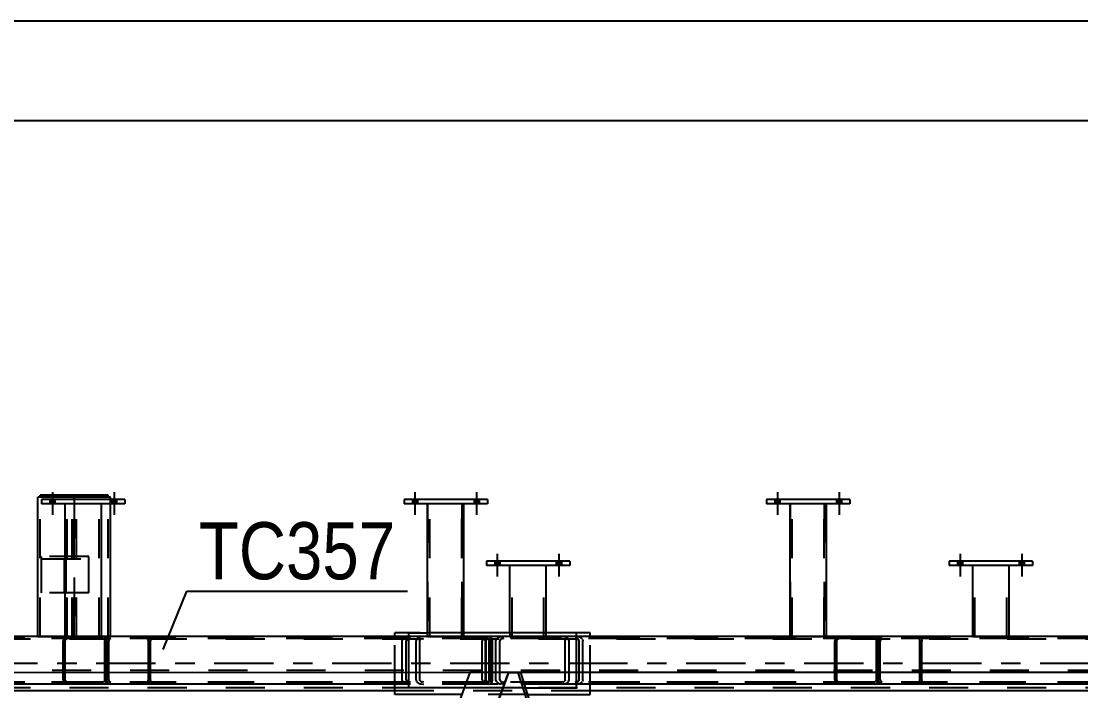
# Model space of a CAD drawing. Header units: millimetres. Extents: x -853 to 336, y -866 to -25.
# Drawn here: x 54.5 to 107.6, y -58.6 to -25.1 of the extents above; entities that cross this region are included whole.
import ezdxf

# ---------------------------------------------------------------- set-up
doc = ezdxf.new("R2010")
doc.units = ezdxf.units.MM
doc.linetypes.add('DXK_LINE_DOT2', pattern=[3.9198, 1.9599, -1.9599])
doc.linetypes.add('DXK_LINE_DOT3', pattern=[5.9187, 2.979, -0.9799, 0.9799, -0.9799])
doc.styles.add('Arial Narrow', font='ARIALN.TTF', dxfattribs={"height": 0.2})

# ---------------------------------------------------------------- blocks, each defined once
blk = doc.blocks.new('Unknown-570393679-1134')
at = {"color": 5, "linetype": 'Continuous'}
for p, q in [((336.325, -25.051), (-852.675, -25.051)), ((331.325, -30.051), (-847.675, -30.051))]:
    blk.add_line(p, q, dxfattribs=at)
blk = doc.blocks.new('Part-570393679-5298 - 4720')
at = {"color": 2, "linetype": 'Continuous'}
for p, q in [((102.23, -55.909), (102.23, -52.345)), ((104.048, -55.909), (104.048, -52.345))]:
    blk.add_line(p, q, dxfattribs=at)
at = {"color": 7, "linetype": 'DXK_LINE_DOT2'}
for p, q in [((104.048, -52.345), (102.23, -52.345)), ((102.339, -55.911), (102.339, -52.345)), ((103.939, -55.911), (103.939, -52.345)), ((102.23, -55.909), (102.23, -55.911)), ((102.23, -55.911), (104.048, -55.911)), ((104.048, -55.911), (104.048, -55.909)), ((104.048, -55.909), (104.048, -55.911))]:
    blk.add_line(p, q, dxfattribs=at)
blk = doc.blocks.new('Part-570393679-4881 - 4720')
at = {"color": 7, "linetype": 'DXK_LINE_DOT2'}
for p, q in [((57.072, -112.828), (77.127, -57.727)), ((58.775, -112.828), (78.829, -57.727)), ((78.242, -59.66), (78.946, -57.727))]:
    blk.add_line(p, q, dxfattribs=at)
at = {"color": 2, "linetype": 'Continuous'}
for p in [(57.53, -111.25), (78.946, -57.727)]:
    blk.add_line(p, (77.011, -57.727), dxfattribs=at)
blk = doc.blocks.new('Part-570393679-5441 - 4720')
at = {"color": 2, "linetype": 'Continuous'}
for p, q in [((82.012, -52.127), (77.83, -52.127)), ((77.83, -52.127), (77.83, -52.345)), ((82.012, -52.345), (77.83, -52.345)), ((82.012, -52.127), (82.012, -52.345))]:
    blk.add_line(p, q, dxfattribs=at)
blk = doc.blocks.new('Part-570393679-4812 - 4720')
at = {"color": 7, "linetype": 'DXK_LINE_DOT2'}
for p, q in [((301.035, -56.018), (-15.363, -56.019)), ((301.035, -55.909), (2.155, -55.909)), ((58.519, -55.909), (56.701, -55.909)), ((76.701, -55.909), (74.883, -55.909)), ((94.883, -55.909), (93.065, -55.909)), ((301.035, -57.618), (-15.363, -57.619)), ((79.545, -57.727), (77.011, -57.727))]:
    blk.add_line(p, q, dxfattribs=at)
at = {"color": 2, "linetype": 'Continuous'}
for p, q in [((56.701, -55.909), (40.337, -55.909)), ((74.883, -55.909), (58.519, -55.909)), ((93.065, -55.909), (76.701, -55.909)), ((111.246, -55.909), (94.883, -55.909)), ((77.011, -57.727), (40.847, -57.728)), ((115.708, -57.727), (79.545, -57.727))]:
    blk.add_line(p, q, dxfattribs=at)
blk = doc.blocks.new('Bolt-570393679-4842 - 4720')
at = {"linetype": 'Continuous'}
for points in [[(101.721, -52.127), (101.466, -52.127), (101.466, -52.345), (101.721, -52.345)], [(101.721, -52.127), (101.466, -52.127), (101.466, -52.345), (101.721, -52.345)], [(104.812, -52.127), (104.557, -52.127), (104.557, -52.345), (104.812, -52.345)], [(104.812, -52.127), (104.557, -52.127), (104.557, -52.345), (104.812, -52.345)]]:
    blk.add_hatch(color=1, dxfattribs=at).paths.add_polyline_path(points)
at = {"color": 1, "linetype": 'Continuous'}
for p, q in [((101.594, -51.763), (101.594, -52.908)), ((101.594, -51.763), (101.594, -52.908)), ((104.685, -51.763), (104.685, -52.908)), ((104.685, -51.763), (104.685, -52.908)), ((101.466, -52.127), (101.466, -52.345)), ((101.466, -52.127), (101.466, -52.345)), ((101.721, -52.127), (101.721, -52.345)), ((101.721, -52.127), (101.721, -52.345)), ((104.557, -52.127), (104.557, -52.345)), ((104.557, -52.127), (104.557, -52.345)), ((104.812, -52.127), (104.812, -52.345)), ((104.812, -52.127), (104.812, -52.345))]:
    blk.add_line(p, q, dxfattribs=at)
blk = doc.blocks.new('Part-570393679-5407 - 4720')
at = {"color": 7, "linetype": 'DXK_LINE_DOT2'}
for p, q in [((39.612, -56.128), (39.642, -56.044)), ((39.612, -58.092), (39.612, -56.128)), ((39.825, -56.086), (39.81, -56.128)), ((39.81, -58.092), (39.81, -56.128)), ((39.857, -55.926), (40.009, -55.91)), ((40.009, -56.019), (39.933, -56.027)), ((58.596, -55.91), (40.009, -55.91)), ((58.596, -56.019), (40.009, -56.019)), ((43.582, -55.91), (43.734, -55.926)), ((43.658, -56.027), (43.582, -56.019)), ((43.78, -56.128), (43.765, -56.086)), ((43.78, -58.092), (43.78, -56.128)), ((43.949, -56.044), (43.979, -56.128)), ((43.979, -58.092), (43.979, -56.128)), ((56.626, -56.044), (56.611, -56.128)), ((56.611, -58.092), (56.611, -56.128)), ((56.669, -55.974), (56.626, -56.044)), ((56.733, -55.926), (56.669, -55.974)), ((56.71, -56.128), (56.718, -56.086)), ((56.71, -58.092), (56.71, -56.128)), ((56.718, -56.086), (56.739, -56.051)), ((56.809, -55.91), (56.733, -55.926)), ((56.739, -56.051), (56.771, -56.027)), ((56.771, -56.027), (56.809, -56.019)), ((58.672, -55.926), (58.596, -55.91)), ((58.596, -56.019), (58.634, -56.027)), ((58.634, -56.027), (58.666, -56.051)), ((58.666, -56.051), (58.688, -56.086)), ((58.736, -55.974), (58.672, -55.926)), ((58.688, -56.086), (58.695, -56.128)), ((58.695, -58.092), (58.695, -56.128)), ((58.779, -56.044), (58.736, -55.974)), ((58.794, -56.128), (58.779, -56.044)), ((58.794, -58.092), (58.794, -56.128)), ((39.642, -58.175), (39.612, -58.092)), ((39.81, -58.092), (39.825, -58.133)), ((39.915, -58.299), (39.857, -58.293)), ((40.009, -58.31), (39.915, -58.299)), ((39.933, -58.192), (40.009, -58.201)), ((58.596, -58.201), (40.009, -58.201)), ((58.596, -58.31), (40.009, -58.31)), ((43.582, -58.201), (43.658, -58.192)), ((43.734, -58.293), (43.582, -58.31)), ((43.765, -58.133), (43.78, -58.092)), ((43.979, -58.092), (43.949, -58.175)), ((56.611, -58.092), (56.626, -58.175)), ((56.626, -58.175), (56.669, -58.246)), ((56.669, -58.246), (56.733, -58.293)), ((56.718, -58.133), (56.71, -58.092)), ((56.739, -58.169), (56.718, -58.133)), ((56.733, -58.293), (56.809, -58.31)), ((56.771, -58.192), (56.739, -58.169)), ((56.809, -58.201), (56.771, -58.192)), ((58.634, -58.192), (58.596, -58.201)), ((58.596, -58.31), (58.672, -58.293)), ((58.666, -58.169), (58.634, -58.192)), ((58.688, -58.133), (58.666, -58.169)), ((58.672, -58.293), (58.736, -58.246)), ((58.695, -58.092), (58.688, -58.133)), ((58.736, -58.246), (58.779, -58.175)), ((58.779, -58.175), (58.794, -58.092))]:
    blk.add_line(p, q, dxfattribs=at)
for centre, radius, start, end in [((39.918, -56.293), 0.371, 99.5182, 138.0638), ((39.963, -56.21), 0.186, 99.5182, 138.0638), ((43.627, -56.21), 0.186, 41.9362, 80.4819), ((43.672, -56.293), 0.371, 41.9362, 80.4819), ((39.918, -57.927), 0.371, 221.9362, 260.4819), ((39.963, -58.009), 0.186, 221.9362, 260.4819), ((43.627, -58.009), 0.186, 279.5182, 318.0638), ((43.672, -57.927), 0.371, 279.5182, 318.0638)]:
    blk.add_arc(centre, radius, start, end, dxfattribs=at)
blk = doc.blocks.new('Part-570393679-5591 - 4720')
at = {"color": 7, "linetype": 'DXK_LINE_DOT2'}
for p, q in [((78.309, -56.128), (78.339, -56.044)), ((78.309, -58.091), (78.309, -56.128)), ((78.523, -56.086), (78.508, -56.128)), ((78.508, -58.091), (78.508, -56.128)), ((78.554, -55.926), (78.706, -55.91)), ((78.706, -56.019), (78.63, -56.027)), ((97.293, -55.91), (78.706, -55.91)), ((97.293, -56.019), (78.706, -56.019)), ((82.279, -55.91), (82.431, -55.926)), ((82.355, -56.027), (82.279, -56.019)), ((82.478, -56.128), (82.463, -56.086)), ((82.478, -58.091), (82.478, -56.128)), ((82.646, -56.044), (82.676, -56.128)), ((82.676, -58.091), (82.676, -56.128)), ((95.323, -56.044), (95.308, -56.128)), ((95.308, -58.091), (95.308, -56.128)), ((95.366, -55.974), (95.323, -56.044)), ((95.431, -55.926), (95.366, -55.974)), ((95.407, -56.128), (95.415, -56.086)), ((95.407, -58.091), (95.407, -56.128)), ((95.415, -56.086), (95.437, -56.051)), ((95.507, -55.91), (95.431, -55.926)), ((95.437, -56.051), (95.469, -56.027)), ((95.469, -56.027), (95.507, -56.019)), ((97.369, -55.926), (97.293, -55.91)), ((97.293, -56.019), (97.331, -56.027)), ((97.331, -56.027), (97.364, -56.051)), ((97.364, -56.051), (97.385, -56.086)), ((97.434, -55.974), (97.369, -55.926)), ((97.385, -56.086), (97.393, -56.128)), ((97.393, -58.091), (97.393, -56.128)), ((97.477, -56.044), (97.434, -55.974)), ((97.492, -56.128), (97.477, -56.044)), ((97.492, -58.091), (97.492, -56.128)), ((78.339, -58.175), (78.309, -58.091)), ((78.508, -58.091), (78.523, -58.133)), ((78.706, -58.31), (78.554, -58.293)), ((78.63, -58.192), (78.706, -58.201)), ((97.293, -58.201), (78.706, -58.201)), ((97.293, -58.31), (78.706, -58.31)), ((82.279, -58.201), (82.355, -58.192)), ((82.431, -58.293), (82.279, -58.31)), ((82.463, -58.133), (82.478, -58.091)), ((82.676, -58.091), (82.646, -58.175)), ((95.308, -58.091), (95.323, -58.175)), ((95.323, -58.175), (95.366, -58.246)), ((95.366, -58.246), (95.431, -58.293)), ((95.415, -58.133), (95.407, -58.091)), ((95.437, -58.169), (95.415, -58.133)), ((95.431, -58.293), (95.507, -58.31)), ((95.469, -58.192), (95.437, -58.169)), ((95.507, -58.201), (95.469, -58.192)), ((97.331, -58.192), (97.293, -58.201)), ((97.293, -58.31), (97.369, -58.293)), ((97.364, -58.169), (97.331, -58.192)), ((97.385, -58.133), (97.364, -58.169)), ((97.369, -58.293), (97.434, -58.246)), ((97.393, -58.091), (97.385, -58.133)), ((97.434, -58.246), (97.477, -58.175)), ((97.477, -58.175), (97.492, -58.091))]:
    blk.add_line(p, q, dxfattribs=at)
for centre, radius, start, end in [((78.616, -56.293), 0.371, 99.5182, 138.0638), ((78.661, -56.21), 0.186, 99.5182, 138.0638), ((82.325, -56.21), 0.186, 41.9362, 80.4819), ((82.37, -56.293), 0.371, 41.9362, 80.4819), ((78.616, -57.927), 0.371, 221.9362, 260.4819), ((78.661, -58.009), 0.186, 221.9362, 260.4819), ((82.325, -58.009), 0.186, 279.5182, 318.0638), ((82.37, -57.927), 0.371, 279.5182, 318.0638)]:
    blk.add_arc(centre, radius, start, end, dxfattribs=at)
blk = doc.blocks.new('Part-570393679-5670 - 4720')
at = {"color": 7, "linetype": 'DXK_LINE_DOT2'}
for p, q in [((77.649, -56.044), (77.618, -56.128)), ((77.618, -58.091), (77.618, -56.128)), ((77.817, -56.128), (77.832, -56.086)), ((77.817, -58.091), (77.817, -56.128)), ((78.015, -55.91), (77.864, -55.926)), ((77.94, -56.027), (78.015, -56.019)), ((116.278, -55.91), (78.015, -55.91)), ((116.278, -56.019), (78.015, -56.019)), ((81.741, -55.926), (81.589, -55.91)), ((81.589, -56.019), (81.665, -56.027)), ((81.772, -56.086), (81.787, -56.128)), ((81.787, -58.091), (81.787, -56.128)), ((81.986, -56.128), (81.955, -56.044)), ((81.986, -58.091), (81.986, -56.128)), ((112.307, -56.128), (112.338, -56.044)), ((112.307, -58.091), (112.307, -56.128)), ((112.521, -56.086), (112.506, -56.128)), ((112.506, -58.091), (112.506, -56.128)), ((112.553, -55.926), (112.704, -55.91)), ((112.704, -56.019), (112.628, -56.027)), ((116.278, -55.91), (116.43, -55.926)), ((116.354, -56.027), (116.278, -56.019)), ((116.476, -56.128), (116.461, -56.086)), ((116.476, -58.091), (116.476, -56.128)), ((116.644, -56.044), (116.675, -56.128)), ((116.675, -58.091), (116.675, -56.128)), ((77.618, -58.091), (77.649, -58.175)), ((77.832, -58.133), (77.817, -58.091)), ((77.864, -58.293), (78.015, -58.31)), ((78.015, -58.201), (77.94, -58.192)), ((116.278, -58.201), (78.015, -58.201)), ((82.349, -58.31), (78.015, -58.31)), ((81.665, -58.192), (81.589, -58.201)), ((81.589, -58.31), (81.741, -58.293)), ((81.787, -58.091), (81.772, -58.133)), ((81.955, -58.175), (81.986, -58.091)), ((116.278, -58.31), (97.69, -58.31)), ((112.338, -58.175), (112.307, -58.091)), ((112.506, -58.091), (112.521, -58.133)), ((112.704, -58.31), (112.553, -58.293)), ((112.628, -58.192), (112.704, -58.201)), ((116.278, -58.201), (116.354, -58.192)), ((116.43, -58.293), (116.278, -58.31)), ((116.461, -58.133), (116.476, -58.091)), ((116.675, -58.091), (116.644, -58.175))]:
    blk.add_line(p, q, dxfattribs=at)
at = {"color": 2, "linetype": 'Continuous'}
blk.add_line((97.69, -58.31), (82.349, -58.31), dxfattribs=at)
at = {"color": 7, "linetype": 'DXK_LINE_DOT2'}
for centre, radius, start, end in [((77.925, -56.293), 0.371, 99.5182, 138.0638), ((77.97, -56.21), 0.186, 99.5182, 138.0638), ((81.634, -56.21), 0.186, 41.9362, 80.4819), ((81.679, -56.293), 0.371, 41.9362, 80.4819), ((112.614, -56.293), 0.371, 99.5182, 138.0638), ((112.659, -56.21), 0.186, 99.5182, 138.0638), ((116.323, -56.21), 0.186, 41.9362, 80.4819), ((116.368, -56.293), 0.371, 41.9362, 80.4819), ((77.925, -57.927), 0.371, 221.9362, 260.4819), ((77.97, -58.009), 0.186, 221.9362, 260.4819), ((81.634, -58.009), 0.186, 279.5182, 318.0638), ((81.679, -57.927), 0.371, 279.5182, 318.0638), ((112.614, -57.927), 0.371, 221.9362, 260.4819), ((112.659, -58.009), 0.186, 221.9362, 260.4819), ((116.323, -58.009), 0.186, 279.5182, 318.0638), ((116.368, -57.927), 0.371, 279.5182, 318.0638)]:
    blk.add_arc(centre, radius, start, end, dxfattribs=at)
blk = doc.blocks.new('Part-570393679-4979 - 4720')
at = {"color": 2, "linetype": 'Continuous'}
for p, q in [((93.065, -55.909), (93.065, -49.255)), ((94.883, -55.909), (94.883, -49.255)), ((94.881, -55.911), (93.066, -55.911))]:
    blk.add_line(p, q, dxfattribs=at)
at = {"color": 7, "linetype": 'DXK_LINE_DOT2'}
for p, q in [((94.883, -49.255), (93.065, -49.255)), ((93.174, -55.911), (93.174, -49.255)), ((94.774, -55.911), (94.774, -49.255)), ((93.065, -55.911), (93.065, -55.909)), ((93.066, -55.911), (93.065, -55.911)), ((93.065, -55.911), (93.066, -55.911)), ((94.765, -55.911), (94.748, -55.911)), ((94.748, -55.911), (94.765, -55.911)), ((94.765, -55.911), (94.774, -55.911)), ((94.774, -55.911), (94.765, -55.911)), ((94.883, -55.911), (94.866, -55.911)), ((94.881, -55.911), (94.883, -55.911)), ((94.883, -55.909), (94.883, -55.911)), ((94.883, -55.911), (94.883, -55.909))]:
    blk.add_line(p, q, dxfattribs=at)
blk = doc.blocks.new('Part-570393679-4982 - 4720')
at = {"color": 2, "linetype": 'Continuous'}
for p, q in [((96.065, -49.037), (91.883, -49.037)), ((91.883, -49.037), (91.883, -49.255)), ((96.065, -49.255), (91.883, -49.255)), ((96.065, -49.037), (96.065, -49.255))]:
    blk.add_line(p, q, dxfattribs=at)
blk = doc.blocks.new('Part-570393679-4985 - 4720')
at = {"color": 7, "linetype": 'DXK_LINE_DOT2'}
for p, q in [((94.883, -49.255), (93.065, -49.255)), ((93.065, -49.255), (93.065, -55.911)), ((93.174, -55.911), (93.174, -49.255)), ((94.774, -49.255), (94.774, -55.911)), ((94.883, -55.911), (94.883, -49.255)), ((93.065, -55.911), (94.883, -55.911))]:
    blk.add_line(p, q, dxfattribs=at)
blk = doc.blocks.new('Part-570393679-5004 - 4720')
at = {"color": 2, "linetype": 'Continuous'}
for p, q in [((78.946, -57.727), (78.278, -59.561)), ((78.946, -57.727), (79.545, -57.727)), ((79.545, -57.727), (96.228, -111.25))]:
    blk.add_line(p, q, dxfattribs=at)
at = {"color": 7, "linetype": 'DXK_LINE_DOT2'}
blk.add_line((96.166, -111.419), (79.43, -57.727), dxfattribs=at)
blk = doc.blocks.new('Part-570393679-5141 - 4720')
at = {"color": 2, "linetype": 'Continuous'}
for p, q in [((77.883, -49.037), (73.701, -49.037)), ((73.701, -49.037), (73.701, -49.255)), ((77.883, -49.255), (73.701, -49.255)), ((77.883, -49.037), (77.883, -49.255))]:
    blk.add_line(p, q, dxfattribs=at)
blk = doc.blocks.new('Part-570393679-5111 - 4720')
at = {"color": 2, "linetype": 'Continuous'}
for p, q in [((59.701, -49.037), (55.519, -49.037)), ((55.519, -49.037), (55.519, -49.255)), ((59.701, -49.255), (55.519, -49.255)), ((59.701, -49.037), (59.701, -49.255))]:
    blk.add_line(p, q, dxfattribs=at)
blk = doc.blocks.new('Part-570393679-5114 - 4720')
at = {"color": 2, "linetype": 'Continuous'}
for p, q in [((57.157, -49.037), (57.157, -48.928)), ((58.975, -48.928), (57.191, -48.928)), ((58.975, -49.037), (58.975, -48.928)), ((58.975, -55.909), (58.975, -49.255))]:
    blk.add_line(p, q, dxfattribs=at)
at = {"color": 7, "linetype": 'DXK_LINE_DOT2'}
for p, q in [((57.174, -48.928), (57.157, -48.928)), ((57.157, -48.928), (57.174, -48.928)), ((57.157, -49.037), (57.157, -55.911)), ((57.191, -48.928), (57.174, -48.928)), ((57.174, -48.928), (57.191, -48.928)), ((57.266, -55.911), (57.266, -48.928)), ((58.866, -55.911), (58.866, -48.928)), ((58.975, -49.255), (58.975, -49.037)), ((57.157, -55.911), (58.975, -55.911)), ((58.975, -55.911), (58.975, -55.909)), ((58.975, -55.909), (58.975, -55.911))]:
    blk.add_line(p, q, dxfattribs=at)
blk = doc.blocks.new('Part-570393679-5135 - 4720')
at = {"color": 7, "linetype": 'DXK_LINE_DOT2'}
for p, q in [((96.065, -49.037), (91.883, -49.037)), ((91.883, -49.037), (91.883, -49.255)), ((96.065, -49.255), (91.883, -49.255)), ((96.065, -49.037), (96.065, -49.255))]:
    blk.add_line(p, q, dxfattribs=at)
blk = doc.blocks.new('Part-570393679-5138 - 4720')
at = {"color": 2, "linetype": 'Continuous'}
for p, q in [((74.883, -55.909), (74.883, -49.255)), ((76.701, -55.909), (76.701, -49.255)), ((76.7, -55.911), (74.884, -55.911))]:
    blk.add_line(p, q, dxfattribs=at)
at = {"color": 7, "linetype": 'DXK_LINE_DOT2'}
for p, q in [((76.701, -49.255), (74.883, -49.255)), ((74.992, -55.911), (74.992, -49.255)), ((76.592, -55.911), (76.592, -49.255)), ((74.883, -55.911), (74.883, -55.909)), ((74.884, -55.911), (74.883, -55.911)), ((74.883, -55.911), (74.884, -55.911)), ((76.584, -55.911), (76.566, -55.911)), ((76.566, -55.911), (76.584, -55.911)), ((76.584, -55.911), (76.592, -55.911)), ((76.592, -55.911), (76.584, -55.911)), ((76.701, -55.911), (76.684, -55.911)), ((76.7, -55.911), (76.701, -55.911)), ((76.701, -55.909), (76.701, -55.911)), ((76.701, -55.911), (76.701, -55.909))]:
    blk.add_line(p, q, dxfattribs=at)
blk = doc.blocks.new('Part-570393679-5150 - 4720')
at = {"color": 2, "linetype": 'Continuous'}
for p, q in [((79.012, -55.728), (79.012, -52.345)), ((80.83, -55.728), (80.83, -52.345))]:
    blk.add_line(p, q, dxfattribs=at)
at = {"color": 7, "linetype": 'DXK_LINE_DOT2'}
for p, q in [((80.83, -52.345), (79.012, -52.345)), ((79.121, -55.911), (79.121, -52.345)), ((80.721, -55.911), (80.721, -52.345)), ((79.012, -55.728), (79.012, -55.911)), ((80.83, -55.911), (80.83, -55.728)), ((79.012, -55.911), (80.83, -55.911))]:
    blk.add_line(p, q, dxfattribs=at)
blk = doc.blocks.new('Part-570393679-5153 - 4720')
at = {"color": 2, "linetype": 'Continuous'}
for p, q in [((56.701, -55.909), (56.701, -49.255)), ((58.519, -55.909), (58.519, -49.255)), ((58.518, -55.911), (56.702, -55.911))]:
    blk.add_line(p, q, dxfattribs=at)
at = {"color": 7, "linetype": 'DXK_LINE_DOT2'}
for p, q in [((58.519, -49.255), (56.701, -49.255)), ((56.81, -55.911), (56.81, -49.255)), ((58.41, -55.911), (58.41, -49.255)), ((56.701, -55.911), (56.701, -55.909)), ((56.702, -55.911), (56.701, -55.911)), ((56.701, -55.911), (56.702, -55.911)), ((58.402, -55.911), (58.384, -55.911)), ((58.384, -55.911), (58.402, -55.911)), ((58.402, -55.911), (58.41, -55.911)), ((58.41, -55.911), (58.402, -55.911)), ((58.519, -55.911), (58.503, -55.911)), ((58.518, -55.911), (58.519, -55.911)), ((58.519, -55.909), (58.519, -55.911)), ((58.519, -55.911), (58.519, -55.909))]:
    blk.add_line(p, q, dxfattribs=at)
blk = doc.blocks.new('Part-570393679-5198 - 4720')
at = {"color": 7, "linetype": 'DXK_LINE_DOT2'}
for p, q in [((76.701, -49.255), (74.883, -49.255)), ((74.883, -49.255), (74.883, -55.911)), ((74.992, -55.911), (74.992, -49.255)), ((76.592, -49.255), (76.592, -55.911)), ((76.701, -55.911), (76.701, -49.255)), ((74.883, -55.911), (76.701, -55.911))]:
    blk.add_line(p, q, dxfattribs=at)
blk = doc.blocks.new('Part-570393679-5201 - 4720')
at = {"color": 7, "linetype": 'DXK_LINE_DOT2'}
for p, q in [((77.883, -49.037), (73.701, -49.037)), ((73.701, -49.037), (73.701, -49.255)), ((77.883, -49.255), (73.701, -49.255)), ((77.883, -49.037), (77.883, -49.255))]:
    blk.add_line(p, q, dxfattribs=at)
blk = doc.blocks.new('Bolt-570393679-5240 - 4720')
at = {"linetype": 'Continuous'}
for points in [[(92.555, -49.037), (92.301, -49.037), (92.301, -49.255), (92.555, -49.255)], [(92.555, -49.037), (92.301, -49.037), (92.301, -49.255), (92.555, -49.255)], [(95.646, -49.037), (95.392, -49.037), (95.392, -49.255), (95.646, -49.255)], [(95.646, -49.037), (95.392, -49.037), (95.392, -49.255), (95.646, -49.255)]]:
    blk.add_hatch(color=1, dxfattribs=at).paths.add_polyline_path(points)
at = {"color": 1, "linetype": 'Continuous'}
for p, q in [((92.428, -48.673), (92.428, -49.818)), ((92.428, -48.673), (92.428, -49.818)), ((95.519, -48.673), (95.519, -49.818)), ((95.519, -48.673), (95.519, -49.818)), ((92.301, -49.037), (92.301, -49.255)), ((92.301, -49.037), (92.301, -49.255)), ((92.555, -49.037), (92.555, -49.255)), ((92.555, -49.037), (92.555, -49.255)), ((95.392, -49.037), (95.392, -49.255)), ((95.392, -49.037), (95.392, -49.255)), ((95.646, -49.037), (95.646, -49.255)), ((95.646, -49.037), (95.646, -49.255))]:
    blk.add_line(p, q, dxfattribs=at)
blk = doc.blocks.new('Bolt-570393679-5241 - 4720')
at = {"linetype": 'Continuous'}
for points in [[(92.555, -49.037), (92.301, -49.037), (92.301, -49.255), (92.555, -49.255)], [(92.555, -49.037), (92.301, -49.037), (92.301, -49.255), (92.555, -49.255)], [(95.646, -49.037), (95.392, -49.037), (95.392, -49.255), (95.646, -49.255)], [(95.646, -49.037), (95.392, -49.037), (95.392, -49.255), (95.646, -49.255)]]:
    blk.add_hatch(color=1, dxfattribs=at).paths.add_polyline_path(points)
at = {"color": 1, "linetype": 'Continuous'}
for p, q in [((92.428, -48.673), (92.428, -49.818)), ((92.428, -48.673), (92.428, -49.818)), ((95.519, -48.673), (95.519, -49.818)), ((95.519, -48.673), (95.519, -49.818)), ((92.301, -49.037), (92.301, -49.255)), ((92.301, -49.037), (92.301, -49.255)), ((92.555, -49.037), (92.555, -49.255)), ((92.555, -49.037), (92.555, -49.255)), ((95.392, -49.037), (95.392, -49.255)), ((95.392, -49.037), (95.392, -49.255)), ((95.646, -49.037), (95.646, -49.255)), ((95.646, -49.037), (95.646, -49.255))]:
    blk.add_line(p, q, dxfattribs=at)
blk = doc.blocks.new('Bolt-570393679-5251 - 4720')
at = {"linetype": 'Continuous'}
for points in [[(78.503, -52.127), (78.248, -52.127), (78.248, -52.345), (78.503, -52.345)], [(78.503, -52.127), (78.248, -52.127), (78.248, -52.345), (78.503, -52.345)], [(81.594, -52.127), (81.339, -52.127), (81.339, -52.345), (81.594, -52.345)], [(81.594, -52.127), (81.339, -52.127), (81.339, -52.345), (81.594, -52.345)]]:
    blk.add_hatch(color=1, dxfattribs=at).paths.add_polyline_path(points)
at = {"color": 1, "linetype": 'Continuous'}
for p, q in [((78.375, -51.763), (78.375, -52.908)), ((78.375, -51.763), (78.375, -52.908)), ((81.466, -51.763), (81.466, -52.908)), ((81.466, -51.763), (81.466, -52.908)), ((78.248, -52.127), (78.248, -52.345)), ((78.248, -52.127), (78.248, -52.345)), ((78.503, -52.127), (78.503, -52.345)), ((78.503, -52.127), (78.503, -52.345)), ((81.339, -52.127), (81.339, -52.345)), ((81.339, -52.127), (81.339, -52.345)), ((81.594, -52.127), (81.594, -52.345)), ((81.594, -52.127), (81.594, -52.345))]:
    blk.add_line(p, q, dxfattribs=at)
blk = doc.blocks.new('Bolt-570393679-5256 - 4720')
at = {"linetype": 'Continuous'}
for points in [[(56.192, -49.037), (55.937, -49.037), (55.937, -49.255), (56.192, -49.255)], [(56.192, -49.037), (55.937, -49.037), (55.937, -49.255), (56.192, -49.255)], [(59.283, -49.037), (59.028, -49.037), (59.028, -49.255), (59.283, -49.255)], [(59.283, -49.037), (59.028, -49.037), (59.028, -49.255), (59.283, -49.255)]]:
    blk.add_hatch(color=1, dxfattribs=at).paths.add_polyline_path(points)
at = {"color": 1, "linetype": 'Continuous'}
for p, q in [((56.065, -48.673), (56.065, -49.818)), ((56.065, -48.673), (56.065, -49.818)), ((59.155, -48.673), (59.155, -49.818)), ((59.155, -48.673), (59.155, -49.818)), ((55.937, -49.037), (55.937, -49.255)), ((55.937, -49.037), (55.937, -49.255)), ((56.192, -49.037), (56.192, -49.255)), ((56.192, -49.037), (56.192, -49.255)), ((59.028, -49.037), (59.028, -49.255)), ((59.028, -49.037), (59.028, -49.255)), ((59.283, -49.037), (59.283, -49.255)), ((59.283, -49.037), (59.283, -49.255))]:
    blk.add_line(p, q, dxfattribs=at)
blk = doc.blocks.new('Bolt-570393679-5257 - 4720')
at = {"linetype": 'Continuous'}
for points in [[(74.374, -49.037), (74.119, -49.037), (74.119, -49.255), (74.374, -49.255)], [(74.374, -49.037), (74.119, -49.037), (74.119, -49.255), (74.374, -49.255)], [(77.465, -49.037), (77.21, -49.037), (77.21, -49.255), (77.465, -49.255)], [(77.465, -49.037), (77.21, -49.037), (77.21, -49.255), (77.465, -49.255)]]:
    blk.add_hatch(color=1, dxfattribs=at).paths.add_polyline_path(points)
at = {"color": 1, "linetype": 'Continuous'}
for p, q in [((74.246, -48.673), (74.246, -49.818)), ((74.246, -48.673), (74.246, -49.818)), ((77.337, -48.673), (77.337, -49.818)), ((77.337, -48.673), (77.337, -49.818)), ((74.119, -49.037), (74.119, -49.255)), ((74.119, -49.037), (74.119, -49.255)), ((74.374, -49.037), (74.374, -49.255)), ((74.374, -49.037), (74.374, -49.255)), ((77.21, -49.037), (77.21, -49.255)), ((77.21, -49.037), (77.21, -49.255)), ((77.465, -49.037), (77.465, -49.255)), ((77.465, -49.037), (77.465, -49.255))]:
    blk.add_line(p, q, dxfattribs=at)
blk = doc.blocks.new('Bolt-570393679-5258 - 4720')
at = {"linetype": 'Continuous'}
for points in [[(74.374, -49.037), (74.119, -49.037), (74.119, -49.255), (74.374, -49.255)], [(74.374, -49.037), (74.119, -49.037), (74.119, -49.255), (74.374, -49.255)], [(77.465, -49.037), (77.21, -49.037), (77.21, -49.255), (77.465, -49.255)], [(77.465, -49.037), (77.21, -49.037), (77.21, -49.255), (77.465, -49.255)]]:
    blk.add_hatch(color=1, dxfattribs=at).paths.add_polyline_path(points)
at = {"color": 1, "linetype": 'Continuous'}
for p, q in [((74.246, -48.673), (74.246, -49.818)), ((74.246, -48.673), (74.246, -49.818)), ((77.337, -48.673), (77.337, -49.818)), ((77.337, -48.673), (77.337, -49.818)), ((74.119, -49.037), (74.119, -49.255)), ((74.119, -49.037), (74.119, -49.255)), ((74.374, -49.037), (74.374, -49.255)), ((74.374, -49.037), (74.374, -49.255)), ((77.21, -49.037), (77.21, -49.255)), ((77.21, -49.037), (77.21, -49.255)), ((77.465, -49.037), (77.465, -49.255)), ((77.465, -49.037), (77.465, -49.255))]:
    blk.add_line(p, q, dxfattribs=at)
blk = doc.blocks.new('Part-570393679-5262 - 4720')
at = {"color": 2, "linetype": 'Continuous'}
for p, q in [((57.123, -48.928), (55.339, -48.928)), ((55.339, -55.909), (55.339, -48.928)), ((57.157, -48.928), (57.157, -49.037))]:
    blk.add_line(p, q, dxfattribs=at)
at = {"color": 7, "linetype": 'DXK_LINE_DOT2'}
for p, q in [((55.448, -55.911), (55.448, -48.928)), ((55.448, -48.928), (55.456, -48.928)), ((57.048, -55.911), (57.048, -48.928)), ((57.14, -48.928), (57.123, -48.928)), ((57.14, -48.928), (57.123, -48.928)), ((57.157, -48.928), (57.14, -48.928)), ((57.14, -48.928), (57.157, -48.928)), ((57.157, -55.911), (57.157, -49.037)), ((55.339, -55.909), (55.339, -55.911)), ((55.339, -55.911), (57.157, -55.911))]:
    blk.add_line(p, q, dxfattribs=at)
blk = doc.blocks.new('Part-570393679-5288 - 4720')
at = {"color": 7, "linetype": 'DXK_LINE_DOT2'}
for p, q in [((57.884, -51.908), (55.521, -51.908)), ((55.521, -53.727), (55.521, -51.908)), ((55.521, -52.018), (57.884, -52.018)), ((57.884, -53.727), (57.884, -51.908)), ((57.884, -53.727), (55.521, -53.727))]:
    blk.add_line(p, q, dxfattribs=at)
blk = doc.blocks.new('Part-570393679-5410 - 4720')
at = {"color": 2, "linetype": 'Continuous'}
for p, q in [((105.23, -52.127), (101.048, -52.127)), ((101.048, -52.127), (101.048, -52.345)), ((105.23, -52.345), (101.048, -52.345)), ((105.23, -52.127), (105.23, -52.345))]:
    blk.add_line(p, q, dxfattribs=at)
blk = doc.blocks.new('Part-570393679-5341 - 4720')
at = {"color": 2, "linetype": 'Continuous'}
for p, q in [((58.866, -48.818), (55.448, -48.818)), ((55.448, -48.818), (55.448, -48.818)), ((55.448, -48.928), (55.448, -48.818)), ((58.866, -48.818), (58.866, -48.818)), ((58.866, -48.928), (58.866, -48.818)), ((57.191, -48.928), (57.123, -48.928))]:
    blk.add_line(p, q, dxfattribs=at)
at = {"color": 7, "linetype": 'DXK_LINE_DOT2'}
for p, q in [((55.448, -48.818), (58.866, -48.818)), ((58.866, -48.928), (55.448, -48.928)), ((55.448, -48.928), (55.448, -48.928)), ((57.123, -48.928), (55.448, -48.928)), ((55.448, -48.928), (55.448, -48.928)), ((58.866, -48.928), (57.191, -48.928)), ((58.866, -48.928), (58.866, -48.928)), ((58.866, -48.928), (58.866, -48.928))]:
    blk.add_line(p, q, dxfattribs=at)
blk = doc.blocks.new('Part-570393679-5416 - 4720')
at = {"color": 2, "linetype": 'Continuous'}
for p, q in [((73.937, -55.909), (73.937, -55.728)), ((73.937, -55.728), (74.883, -55.728)), ((82.349, -55.728), (76.701, -55.728)), ((82.349, -55.909), (82.349, -55.728)), ((73.937, -58.491), (73.937, -57.727)), ((82.349, -58.491), (82.349, -57.727)), ((76.733, -58.491), (73.937, -58.491)), ((79.783, -58.491), (82.349, -58.491))]:
    blk.add_line(p, q, dxfattribs=at)
at = {"color": 7, "linetype": 'DXK_LINE_DOT2'}
for p, q in [((76.701, -55.728), (74.883, -55.728)), ((73.937, -57.727), (73.937, -55.909)), ((82.349, -57.727), (82.349, -55.909)), ((79.783, -58.491), (76.733, -58.491))]:
    blk.add_line(p, q, dxfattribs=at)
blk = doc.blocks.new('Part-570393679-5426 - 4720')
at = {"color": 7, "linetype": 'DXK_LINE_DOT2'}
for p, q in [((56.758, -52.018), (56.649, -52.018)), ((56.649, -52.018), (56.649, -53.727)), ((56.758, -53.727), (56.758, -52.018)), ((56.758, -52.29), (56.649, -52.29)), ((56.649, -53.727), (56.758, -53.727))]:
    blk.add_line(p, q, dxfattribs=at)
blk = doc.blocks.new('Part-570393679-5530 - 4720')
at = {"color": 2, "linetype": 'Continuous'}
for p, q in [((73.937, -55.728), (73.246, -55.728)), ((73.246, -55.909), (73.246, -55.728)), ((83.04, -55.728), (82.349, -55.728)), ((83.04, -55.909), (83.04, -55.728)), ((73.246, -58.819), (73.246, -58.31)), ((83.04, -58.819), (83.04, -58.31)), ((76.614, -58.819), (73.246, -58.819)), ((79.885, -58.819), (83.04, -58.819))]:
    blk.add_line(p, q, dxfattribs=at)
at = {"color": 7, "linetype": 'DXK_LINE_DOT2'}
for p, q in [((82.349, -55.728), (73.937, -55.728)), ((73.246, -58.31), (73.246, -55.909)), ((83.04, -58.31), (83.04, -55.909)), ((79.885, -58.819), (76.614, -58.819))]:
    blk.add_line(p, q, dxfattribs=at)
blk = doc.blocks.new('Part-570393679-5566 - 4720')
at = {"color": 7, "linetype": 'DXK_LINE_DOT2'}
for p, q in [((58.794, -56.128), (58.81, -56.044)), ((58.794, -57.728), (58.794, -56.128)), ((58.81, -56.044), (58.853, -55.974)), ((58.853, -55.974), (58.917, -55.926)), ((58.901, -56.086), (58.894, -56.128)), ((58.894, -58.092), (58.894, -56.128)), ((58.923, -56.051), (58.901, -56.086)), ((58.917, -55.926), (58.993, -55.91)), ((58.955, -56.027), (58.923, -56.051)), ((58.993, -56.019), (58.955, -56.027)), ((77.945, -55.91), (58.993, -55.91)), ((77.945, -56.019), (58.993, -56.019)), ((60.78, -55.91), (60.856, -55.926)), ((60.818, -56.027), (60.78, -56.019)), ((60.85, -56.051), (60.818, -56.027)), ((60.871, -56.086), (60.85, -56.051)), ((60.856, -55.926), (60.92, -55.974)), ((60.879, -56.128), (60.871, -56.086)), ((60.879, -58.092), (60.879, -56.128)), ((60.92, -55.974), (60.963, -56.044)), ((60.963, -56.044), (60.978, -56.128)), ((60.978, -58.092), (60.978, -56.128)), ((74.331, -56.044), (74.301, -56.128)), ((74.301, -58.092), (74.301, -56.128)), ((74.499, -56.128), (74.514, -56.086)), ((74.499, -58.092), (74.499, -56.128)), ((74.698, -55.91), (74.546, -55.926)), ((74.622, -56.027), (74.698, -56.019)), ((77.618, -56.019), (77.618, -55.91)), ((78.021, -55.926), (77.945, -55.91)), ((77.945, -56.019), (77.983, -56.027)), ((77.983, -56.027), (78.015, -56.051)), ((78.015, -56.051), (78.036, -56.086)), ((78.085, -55.974), (78.021, -55.926)), ((78.036, -56.086), (78.044, -56.128)), ((78.044, -58.092), (78.044, -56.128)), ((78.128, -56.044), (78.085, -55.974)), ((78.143, -56.128), (78.128, -56.044)), ((78.143, -58.092), (78.143, -56.128)), ((58.894, -58.092), (58.901, -58.133)), ((58.901, -58.133), (58.923, -58.169)), ((58.923, -58.169), (58.955, -58.192)), ((58.955, -58.192), (58.993, -58.201)), ((77.945, -58.201), (58.993, -58.201)), ((60.78, -58.201), (60.818, -58.192)), ((60.856, -58.293), (60.78, -58.31)), ((60.818, -58.192), (60.85, -58.169)), ((60.85, -58.169), (60.871, -58.133)), ((60.92, -58.246), (60.856, -58.293)), ((60.871, -58.133), (60.879, -58.092)), ((60.963, -58.175), (60.92, -58.246)), ((60.978, -58.092), (60.963, -58.175)), ((77.945, -58.31), (73.937, -58.31)), ((74.301, -58.092), (74.331, -58.175)), ((74.514, -58.133), (74.499, -58.092)), ((74.546, -58.293), (74.698, -58.31)), ((74.698, -58.201), (74.622, -58.192)), ((77.618, -58.31), (77.618, -58.201)), ((77.983, -58.192), (77.945, -58.201)), ((77.945, -58.31), (78.021, -58.293)), ((78.015, -58.169), (77.983, -58.192)), ((78.036, -58.133), (78.015, -58.169)), ((78.021, -58.293), (78.085, -58.246)), ((78.044, -58.092), (78.036, -58.133)), ((78.085, -58.246), (78.128, -58.175)), ((78.128, -58.175), (78.143, -58.092))]:
    blk.add_line(p, q, dxfattribs=at)
at = {"color": 2, "linetype": 'Continuous'}
for p, q in [((58.794, -58.092), (58.794, -57.728)), ((58.81, -58.175), (58.794, -58.092)), ((58.853, -58.246), (58.81, -58.175)), ((58.917, -58.293), (58.853, -58.246)), ((58.993, -58.31), (58.917, -58.293)), ((73.937, -58.31), (58.993, -58.31))]:
    blk.add_line(p, q, dxfattribs=at)
at = {"color": 7, "linetype": 'DXK_LINE_DOT2'}
for centre, radius, start, end in [((74.607, -56.293), 0.371, 99.5182, 138.0638), ((74.652, -56.21), 0.186, 99.5182, 138.0638), ((74.607, -57.927), 0.371, 221.9362, 260.4819), ((74.652, -58.009), 0.186, 221.9362, 260.4819)]:
    blk.add_arc(centre, radius, start, end, dxfattribs=at)
blk = doc.blocks.new('Part-570393679-5614 - 4720')
at = {"color": 7, "linetype": 'DXK_LINE_DOT2'}
for p, q in [((297.987, -55.909), (-7.886, -55.91)), ((297.987, -56.055), (-7.886, -56.055)), ((297.987, -58.491), (-7.886, -58.491)), ((83.04, -58.637), (73.246, -58.637))]:
    blk.add_line(p, q, dxfattribs=at)
at = {"color": 7, "linetype": 'DXK_LINE_DOT3'}
blk.add_line((297.987, -57.273), (-7.886, -57.273), dxfattribs=at)
at = {"color": 2, "linetype": 'Continuous'}
for p, q in [((73.246, -58.637), (44.343, -58.637)), ((111.944, -58.637), (83.04, -58.637))]:
    blk.add_line(p, q, dxfattribs=at)
blk = doc.blocks.new('Part-570393679-5664 - 4720')
at = {"color": 7, "linetype": 'DXK_LINE_DOT2'}
for p, q in [((38.951, -56.044), (38.921, -56.128)), ((38.921, -58.092), (38.921, -56.128)), ((39.12, -56.128), (39.135, -56.086)), ((39.12, -58.092), (39.12, -56.128)), ((39.318, -55.91), (39.166, -55.926)), ((39.242, -56.027), (39.318, -56.019)), ((77.58, -55.91), (39.318, -55.91)), ((77.58, -56.019), (39.318, -56.019)), ((43.043, -55.926), (42.891, -55.91)), ((42.891, -56.019), (42.967, -56.027)), ((43.075, -56.086), (43.09, -56.128)), ((43.09, -58.092), (43.09, -56.128)), ((43.288, -56.128), (43.258, -56.044)), ((43.288, -58.092), (43.288, -56.128)), ((73.61, -56.128), (73.64, -56.044)), ((73.61, -58.091), (73.61, -56.128)), ((73.824, -56.086), (73.809, -56.128)), ((73.809, -58.091), (73.809, -56.128)), ((73.855, -55.926), (74.007, -55.91)), ((74.007, -56.019), (73.931, -56.027)), ((77.58, -55.91), (77.732, -55.926)), ((77.656, -56.027), (77.58, -56.019)), ((77.779, -56.128), (77.764, -56.086)), ((77.779, -58.091), (77.779, -56.128)), ((77.947, -56.044), (77.977, -56.128)), ((77.977, -58.091), (77.977, -56.128)), ((38.921, -58.092), (38.951, -58.175)), ((39.135, -58.133), (39.12, -58.092)), ((39.166, -58.293), (39.318, -58.31)), ((39.318, -58.201), (39.242, -58.192)), ((77.58, -58.201), (39.318, -58.201)), ((43.652, -58.31), (39.318, -58.31)), ((42.967, -58.192), (42.891, -58.201)), ((42.891, -58.31), (43.043, -58.293)), ((43.09, -58.092), (43.075, -58.133)), ((43.258, -58.175), (43.288, -58.092)), ((77.58, -58.31), (58.993, -58.31)), ((73.64, -58.175), (73.61, -58.091)), ((73.809, -58.091), (73.824, -58.133)), ((74.007, -58.31), (73.855, -58.293)), ((73.931, -58.192), (74.007, -58.201)), ((77.58, -58.201), (77.656, -58.192)), ((77.732, -58.293), (77.58, -58.31)), ((77.764, -58.133), (77.779, -58.091)), ((77.977, -58.091), (77.947, -58.175))]:
    blk.add_line(p, q, dxfattribs=at)
at = {"color": 2, "linetype": 'Continuous'}
blk.add_line((58.993, -58.31), (43.652, -58.31), dxfattribs=at)
at = {"color": 7, "linetype": 'DXK_LINE_DOT2'}
for centre, radius, start, end in [((39.228, -56.293), 0.371, 99.5182, 138.0638), ((39.273, -56.21), 0.186, 99.5182, 138.0638), ((42.937, -56.21), 0.186, 41.9362, 80.4819), ((42.982, -56.293), 0.371, 41.9362, 80.4819), ((73.917, -56.293), 0.371, 99.5182, 138.0638), ((73.962, -56.21), 0.186, 99.5182, 138.0638), ((77.625, -56.21), 0.186, 41.9362, 80.4819), ((77.671, -56.293), 0.371, 41.9362, 80.4819), ((39.228, -57.927), 0.371, 221.9362, 260.4819), ((39.273, -58.009), 0.186, 221.9362, 260.4819), ((42.937, -58.009), 0.186, 279.5182, 318.0638), ((42.982, -57.927), 0.371, 279.5182, 318.0638), ((73.917, -57.927), 0.371, 221.9362, 260.4819), ((73.962, -58.009), 0.186, 221.9362, 260.4819), ((77.625, -58.009), 0.186, 279.5182, 318.0638), ((77.671, -57.927), 0.371, 279.5182, 318.0638)]:
    blk.add_arc(centre, radius, start, end, dxfattribs=at)
blk = doc.blocks.new('Part-570393679-5667 - 4720')
at = {"color": 7, "linetype": 'DXK_LINE_DOT2'}
for p, q in [((97.492, -56.128), (97.507, -56.044)), ((97.492, -57.727), (97.492, -56.128)), ((97.507, -56.044), (97.55, -55.974)), ((97.55, -55.974), (97.614, -55.926)), ((97.599, -56.086), (97.591, -56.128)), ((97.591, -58.091), (97.591, -56.128)), ((97.62, -56.051), (97.599, -56.086)), ((97.614, -55.926), (97.69, -55.91)), ((97.652, -56.027), (97.62, -56.051)), ((97.69, -56.019), (97.652, -56.027)), ((116.642, -55.91), (97.69, -55.91)), ((116.642, -56.019), (97.69, -56.019)), ((99.477, -55.91), (99.553, -55.926)), ((99.515, -56.027), (99.477, -56.019)), ((99.547, -56.051), (99.515, -56.027)), ((99.569, -56.086), (99.547, -56.051)), ((99.553, -55.926), (99.617, -55.974)), ((99.576, -56.128), (99.569, -56.086)), ((99.576, -58.091), (99.576, -56.128)), ((99.617, -55.974), (99.66, -56.044)), ((99.66, -56.044), (99.675, -56.128)), ((99.675, -58.091), (99.675, -56.128)), ((113.028, -56.044), (112.998, -56.128)), ((112.998, -58.091), (112.998, -56.128)), ((113.197, -56.128), (113.212, -56.086)), ((113.197, -58.091), (113.197, -56.128)), ((113.395, -55.91), (113.243, -55.926)), ((113.319, -56.027), (113.395, -56.019)), ((116.316, -56.019), (116.316, -55.91)), ((116.718, -55.926), (116.642, -55.91)), ((116.642, -56.019), (116.68, -56.027)), ((116.68, -56.027), (116.712, -56.051)), ((116.712, -56.051), (116.734, -56.086)), ((116.782, -55.974), (116.718, -55.926)), ((116.734, -56.086), (116.741, -56.128)), ((116.741, -58.091), (116.741, -56.128)), ((116.825, -56.044), (116.782, -55.974)), ((116.841, -56.128), (116.825, -56.044)), ((116.841, -58.091), (116.841, -56.128)), ((97.591, -58.091), (97.599, -58.133)), ((97.599, -58.133), (97.62, -58.169)), ((97.62, -58.169), (97.652, -58.192)), ((97.652, -58.192), (97.69, -58.201)), ((116.642, -58.201), (97.69, -58.201)), ((99.477, -58.201), (99.515, -58.192)), ((99.553, -58.293), (99.477, -58.31)), ((99.515, -58.192), (99.547, -58.169)), ((99.547, -58.169), (99.569, -58.133)), ((99.617, -58.246), (99.553, -58.293)), ((99.569, -58.133), (99.576, -58.091)), ((99.66, -58.175), (99.617, -58.246)), ((99.675, -58.091), (99.66, -58.175)), ((116.642, -58.31), (112.634, -58.31)), ((112.998, -58.091), (113.028, -58.175)), ((113.212, -58.133), (113.197, -58.091)), ((113.243, -58.293), (113.395, -58.31)), ((113.395, -58.201), (113.319, -58.192)), ((116.316, -58.31), (116.316, -58.201)), ((116.68, -58.192), (116.642, -58.201)), ((116.642, -58.31), (116.718, -58.293)), ((116.712, -58.169), (116.68, -58.192)), ((116.734, -58.133), (116.712, -58.169)), ((116.718, -58.293), (116.782, -58.246)), ((116.741, -58.091), (116.734, -58.133)), ((116.782, -58.246), (116.825, -58.175)), ((116.825, -58.175), (116.841, -58.091))]:
    blk.add_line(p, q, dxfattribs=at)
at = {"color": 2, "linetype": 'Continuous'}
for p, q in [((97.492, -58.091), (97.492, -57.727)), ((97.507, -58.175), (97.492, -58.091)), ((97.55, -58.246), (97.507, -58.175)), ((97.614, -58.293), (97.55, -58.246)), ((97.69, -58.31), (97.614, -58.293)), ((112.634, -58.31), (97.69, -58.31))]:
    blk.add_line(p, q, dxfattribs=at)
at = {"color": 7, "linetype": 'DXK_LINE_DOT2'}
for centre, radius, start, end in [((113.305, -56.293), 0.371, 99.5182, 138.0638), ((113.35, -56.21), 0.186, 99.5182, 138.0638), ((113.305, -57.927), 0.371, 221.9362, 260.4819), ((113.35, -58.009), 0.186, 221.9362, 260.4819)]:
    blk.add_arc(centre, radius, start, end, dxfattribs=at)
blk = doc.blocks.new('Mark-570393679-4808 - 4720')
at = {"color": 30, "linetype": 'Continuous'}
for p, q in [((61.627, -56.56), (62.81, -53.644)), ((62.81, -53.644), (73.874, -53.644))]:
    blk.add_line(p, q, dxfattribs=at)
at = {"color": 0}
blk.add_wipeout([(73.274, -53.044), (73.274, -50.044), (63.41, -50.044), (63.41, -53.044)], dxfattribs=at)
blk.add_wipeout([(73.274, -53.044), (73.274, -50.044), (63.41, -50.044), (63.41, -53.044)], dxfattribs=at)
at = {"color": 3, "style": 'Arial Narrow'}
blk.add_text('TC357', height=2.8633, dxfattribs=at).set_placement((63.41, -53.044))

msp = doc.modelspace()

# ---------------------------------------------------------------- block references
for name in ['Unknown-570393679-1134', 'Part-570393679-5341 - 4720', 'Bolt-570393679-5256 - 4720', 'Bolt-570393679-5257 - 4720', 'Bolt-570393679-5258 - 4720', 'Bolt-570393679-5240 - 4720', 'Bolt-570393679-5241 - 4720', 'Part-570393679-5262 - 4720', 'Part-570393679-5111 - 4720', 'Part-570393679-5153 - 4720', 'Part-570393679-5114 - 4720', 'Part-570393679-5141 - 4720', 'Part-570393679-5201 - 4720', 'Part-570393679-5138 - 4720', 'Part-570393679-5198 - 4720', 'Part-570393679-4982 - 4720', 'Part-570393679-5135 - 4720', 'Part-570393679-4979 - 4720', 'Part-570393679-4985 - 4720', 'Part-570393679-5288 - 4720', 'Part-570393679-5426 - 4720', 'Bolt-570393679-5251 - 4720', 'Bolt-570393679-4842 - 4720', 'Part-570393679-5441 - 4720', 'Part-570393679-5150 - 4720', 'Part-570393679-5410 - 4720', 'Part-570393679-5298 - 4720', 'Part-570393679-4812 - 4720', 'Part-570393679-5530 - 4720', 'Part-570393679-5416 - 4720', 'Part-570393679-5614 - 4720', 'Part-570393679-5664 - 4720', 'Part-570393679-5407 - 4720', 'Part-570393679-5566 - 4720', 'Part-570393679-5670 - 4720', 'Part-570393679-5591 - 4720', 'Part-570393679-5667 - 4720', 'Part-570393679-4881 - 4720', 'Part-570393679-5004 - 4720']:
    msp.add_blockref(name, (0, 0))

# ---------------------------------------------------------------- next in the draw order: block references
msp.add_blockref('Mark-570393679-4808 - 4720', (0, 0))

doc.saveas('drawing.dxf')
